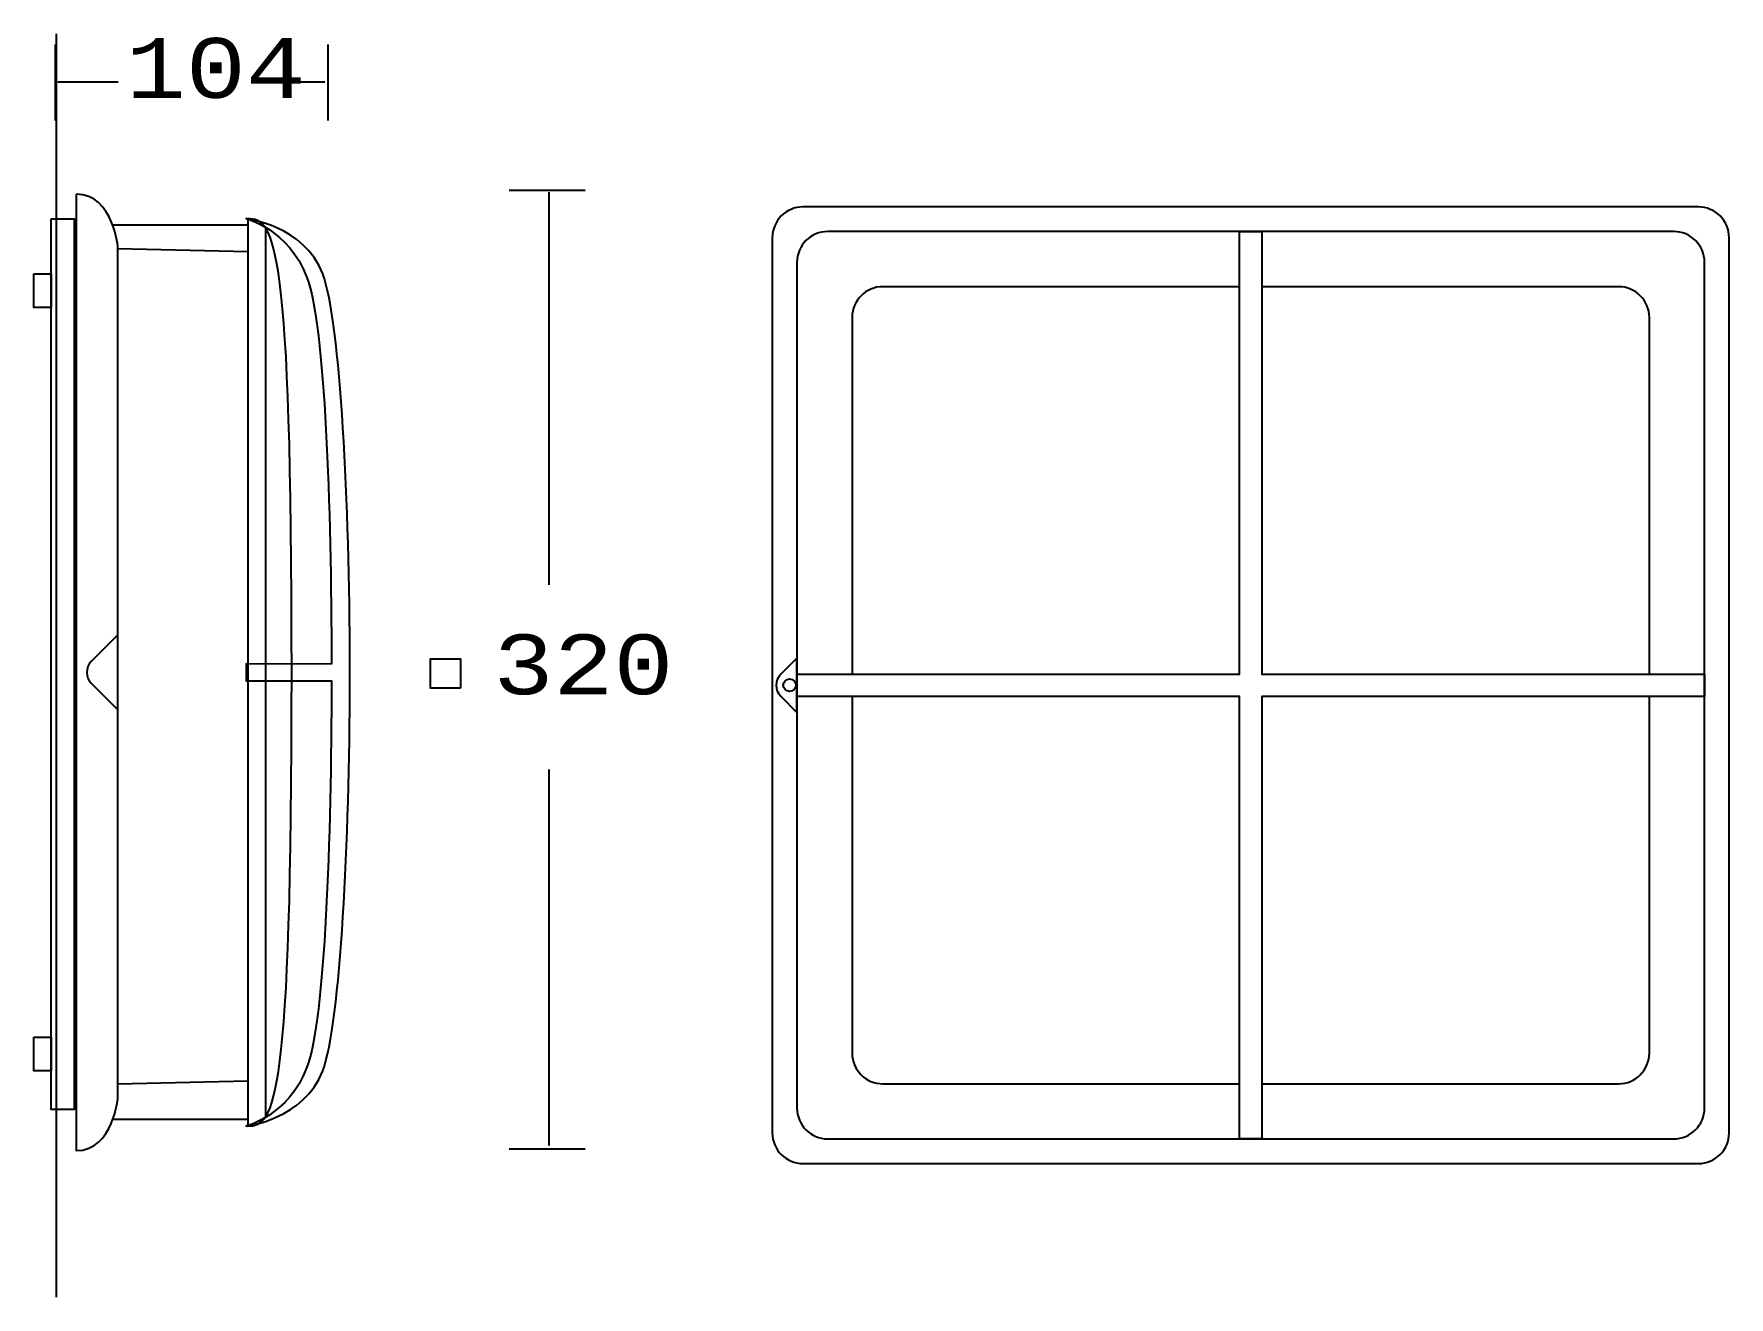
# Model space of a CAD drawing. Extents: x 21 to 225, y 2 to 154.
import ezdxf

# ---------------------------------------------------------------- set-up
doc = ezdxf.new("R2010")
doc.units = 0
doc.layers.add('LIVELLO_1', color=160, linetype='Continuous')
doc.styles.add('STD', font='txt')

# ---------------------------------------------------------------- blocks, each defined once
blk = doc.blocks.new('AI9-BLK1')
at = {"layer": 'LIVELLO_1', "color": 7}
for p, q in [((-89.09, 66.48), (-89.09, 75.63)), ((-89.02, 76.89), (-89.02, -75.15)), ((-56.31, 66.48), (-56.31, 75.63)), ((-81.57, 71.06), (-88.84, 71.06)), ((-56.71, 71.06), (-62.73, 71.06)), ((-34.54, 58.08), (-25.39, 58.08)), ((-29.72, 10.57), (-29.72, 57.84)), ((-66.01, 53.86), (-82.18, 53.86)), ((-29.72, -56.89), (-29.72, -11.63)), ((-66.01, -53.77), (-82.18, -53.77)), ((-34.53, -57.29), (-25.39, -57.29))]:
    blk.add_line(p, q, dxfattribs=at)
for points in [[(-89.63, 54.64), (-86.87, 54.64), (-86.87, -52.57), (-89.63, -52.57)], [(53.36, 53.1), (56.06, 53.1), (56.06, -0.16), (109.3, -0.16), (109.3, -2.86), (56.06, -2.86), (56.06, -56.1), (53.36, -56.1), (53.36, -2.86), (0.1, -2.86), (0.1, -0.16), (53.36, -0.16)], [(-81.59, 51.05), (-65.97, 50.68), (-65.97, -49.14), (-81.59, -49.51)], [(-91.71, 48.01), (-89.63, 48.01), (-89.63, 43.94), (-91.71, 43.94)], [(-40.37, -1.84), (-43.99, -1.84), (-43.99, 1.69), (-40.37, 1.69)], [(-91.71, -43.85), (-89.63, -43.85), (-89.63, -47.92), (-91.71, -47.92)]]:
    blk.add_lwpolyline(points, close=True, dxfattribs=at)
blk.add_lwpolyline([(-63.84, 53.51), (-63.84, 0.04), (-63.84, -53.42)], dxfattribs=at)
blk.add_circle((-0.78, -1.5), 0.755, dxfattribs=at)
for points, knots in [([(-86.61, 57.6), (-82.09, 57.6), (-81.59, 51.05), (-81.59, 51.05), (-81.59, 51.05), (-81.59, 0.04), (-81.59, 0.04), (-81.59, 0.04), (-81.59, -50.96), (-81.59, -50.96), (-81.59, -50.96), (-82.09, -57.52), (-86.61, -57.52), (-86.61, -57.52), (-86.61, -5.55), (-86.61, -5.55), (-86.61, -5.55), (-86.61, 5.64), (-86.61, 5.64), (-86.61, 5.64), (-86.61, 57.6), (-86.61, 57.6)], [0, 0, 0, 0, 1, 1, 1, 2, 2, 2, 3, 3, 3, 4, 4, 4, 5, 5, 5, 6, 6, 6, 7, 7, 7, 7]), ([(0.83, 56.06), (0.83, 56.06), (108.57, 56.06), (108.57, 56.06), (110.61, 56.06), (112.27, 54.4), (112.27, 52.36), (112.27, 52.36), (112.27, -55.38), (112.27, -55.38), (112.27, -57.42), (110.61, -59.07), (108.57, -59.07), (108.57, -59.07), (0.83, -59.07), (0.83, -59.07), (-1.21, -59.07), (-2.86, -57.42), (-2.86, -55.38), (-2.86, -55.38), (-2.86, 52.36), (-2.86, 52.36), (-2.86, 54.4), (-1.21, 56.06), (0.83, 56.06)], [0, 0, 0, 0, 1, 1, 1, 2, 2, 2, 3, 3, 3, 4, 4, 4, 5, 5, 5, 6, 6, 6, 7, 7, 7, 8, 8, 8, 8]), ([(-55.9, 1.05), (-55.93, 19.93), (-56.68, 41.86), (-58.86, 47.58), (-61.07, 53.4), (-66.16, 54.65), (-66.16, 54.65), (-66.16, 54.65), (-59.17, 53.83), (-56.96, 48.01), (-54.78, 42.29), (-53.73, 19.94), (-53.69, 1.06), (-53.69, 1.06), (-53.69, 0.04), (-53.69, 0.04), (-53.69, 0.04), (-53.69, -0.96), (-53.69, -0.96), (-53.73, -19.85), (-54.78, -42.2), (-56.96, -47.92), (-59.17, -53.75), (-66.16, -54.56), (-66.16, -54.56), (-66.16, -54.56), (-61.07, -53.32), (-58.86, -47.49), (-56.68, -41.78), (-55.93, -19.84), (-55.9, -0.96), (-55.9, -0.96), (-66.16, -0.96), (-66.16, -0.96), (-66.16, -0.96), (-66.16, 1.06), (-66.16, 1.06), (-66.16, 1.06), (-55.9, 1.05), (-55.9, 1.05)], [0, 0, 0, 0, 1, 1, 1, 2, 2, 2, 3, 3, 3, 4, 4, 4, 5, 5, 5, 6, 6, 6, 7, 7, 7, 8, 8, 8, 9, 9, 9, 10, 10, 10, 11, 11, 11, 12, 12, 12, 13, 13, 13, 13]), ([(-55.9, 1.05), (-55.93, 19.93), (-56.68, 41.86), (-58.86, 47.58), (-61.07, 53.4), (-66.16, 54.65), (-66.16, 54.65), (-66.16, 54.65), (-59.17, 53.83), (-56.96, 48.01), (-54.78, 42.29), (-53.73, 19.94), (-53.69, 1.06), (-53.69, 1.06), (-53.69, 0.04), (-53.69, 0.04), (-53.69, 0.04), (-53.69, -0.96), (-53.69, -0.96), (-53.73, -19.85), (-54.78, -42.2), (-56.96, -47.92), (-59.17, -53.75), (-66.16, -54.56), (-66.16, -54.56), (-66.16, -54.56), (-61.07, -53.32), (-58.86, -47.49), (-56.68, -41.78), (-55.93, -19.84), (-55.9, -0.96), (-55.9, -0.96), (-66.16, -0.96), (-66.16, -0.96), (-66.16, -0.96), (-66.16, 1.06), (-66.16, 1.06), (-66.16, 1.06), (-55.9, 1.05), (-55.9, 1.05)], [0, 0, 0, 0, 1, 1, 1, 2, 2, 2, 3, 3, 3, 4, 4, 4, 5, 5, 5, 6, 6, 6, 7, 7, 7, 8, 8, 8, 9, 9, 9, 10, 10, 10, 11, 11, 11, 12, 12, 12, 13, 13, 13, 13]), ([(-65.97, 54.64), (-62.7, 54.64), (-60.69, 51.94), (-60.69, 0.04), (-60.69, -51.85), (-62.7, -54.56), (-65.97, -54.56), (-65.97, -54.56), (-65.97, -4.81), (-65.97, -4.81), (-65.97, -4.81), (-65.97, 4.9), (-65.97, 4.9), (-65.97, 4.9), (-65.97, 54.64), (-65.97, 54.64)], [0, 0, 0, 0, 1, 1, 1, 2, 2, 2, 3, 3, 3, 4, 4, 4, 5, 5, 5, 5]), ([(3.81, 53.1), (3.81, 53.1), (105.61, 53.1), (105.61, 53.1), (107.65, 53.1), (109.31, 51.44), (109.31, 49.4), (109.31, 49.4), (109.31, -52.4), (109.31, -52.4), (109.31, -54.45), (107.65, -56.1), (105.61, -56.1), (105.61, -56.1), (3.81, -56.1), (3.81, -56.1), (1.76, -56.1), (0.11, -54.45), (0.11, -52.4), (0.11, -52.4), (0.11, 49.4), (0.11, 49.4), (0.11, 51.44), (1.76, 53.1), (3.81, 53.1)], [0, 0, 0, 0, 1, 1, 1, 2, 2, 2, 3, 3, 3, 4, 4, 4, 5, 5, 5, 6, 6, 6, 7, 7, 7, 8, 8, 8, 8]), ([(10.44, 46.46), (10.44, 46.46), (53.36, 46.46), (53.36, 46.46), (53.36, 46.46), (53.36, -0.16), (53.36, -0.16), (53.36, -0.16), (6.74, -0.16), (6.74, -0.16), (6.74, -0.16), (6.74, 42.76), (6.74, 42.76), (6.74, 44.8), (8.4, 46.46), (10.44, 46.46)], [0, 0, 0, 0, 1, 1, 1, 2, 2, 2, 3, 3, 3, 4, 4, 4, 5, 5, 5, 5]), ([(56.06, 46.46), (56.06, 46.46), (98.97, 46.46), (98.97, 46.46), (101.01, 46.46), (102.67, 44.8), (102.67, 42.76), (102.67, 42.76), (102.67, -0.16), (102.67, -0.16), (102.67, -0.16), (56.06, -0.16), (56.06, -0.16), (56.06, -0.16), (56.06, 46.46), (56.06, 46.46)], [0, 0, 0, 0, 1, 1, 1, 2, 2, 2, 3, 3, 3, 4, 4, 4, 5, 5, 5, 5]), ([(-84.81, 1.35), (-84.81, 1.35), (-81.59, 4.55), (-81.59, 4.55), (-81.59, 4.55), (-81.59, -4.48), (-81.59, -4.48), (-81.59, -4.48), (-84.81, -1.27), (-84.81, -1.27), (-85.53, -0.55), (-85.53, 0.62), (-84.81, 1.35)], [0, 0, 0, 0, 1, 1, 1, 2, 2, 2, 3, 3, 3, 4, 4, 4, 4]), ([(-1.85, -0.19), (-1.85, -0.19), (0.11, 1.76), (0.11, 1.76), (0.11, 1.76), (0.11, -4.77), (0.11, -4.77), (0.11, -4.77), (-1.85, -2.81), (-1.85, -2.81), (-2.57, -2.09), (-2.57, -0.92), (-1.85, -0.19)], [0, 0, 0, 0, 1, 1, 1, 2, 2, 2, 3, 3, 3, 4, 4, 4, 4]), ([(53.36, -49.47), (53.36, -49.47), (10.44, -49.47), (10.44, -49.47), (8.4, -49.47), (6.74, -47.81), (6.74, -45.77), (6.74, -45.77), (6.74, -2.86), (6.74, -2.86), (6.74, -2.86), (53.36, -2.86), (53.36, -2.86), (53.36, -2.86), (53.36, -49.47), (53.36, -49.47)], [0, 0, 0, 0, 1, 1, 1, 2, 2, 2, 3, 3, 3, 4, 4, 4, 5, 5, 5, 5]), ([(102.67, -2.86), (102.67, -2.86), (102.67, -45.77), (102.67, -45.77), (102.67, -47.81), (101.01, -49.47), (98.97, -49.47), (98.97, -49.47), (56.06, -49.47), (56.06, -49.47), (56.06, -49.47), (56.06, -2.86), (56.06, -2.86), (56.06, -2.86), (102.67, -2.86), (102.67, -2.86)], [0, 0, 0, 0, 1, 1, 1, 2, 2, 2, 3, 3, 3, 4, 4, 4, 5, 5, 5, 5])]:
    blk.add_open_spline(points, degree=3, knots=knots, dxfattribs=at)
at = {"layer": 'LIVELLO_1', "color": 7, "char_height": 7.2023, "attachment_point": 1, "style": 'STD'}
for s, insert in [('\\fCourier|b0|i0;\\H7.2023;\\C7;104', (-80.64, 76.39)), ('\\fCourier|b0|i0;\\H7.2023;\\C7;320', (-36.41, 4.61))]:
    blk.add_mtext(s, dxfattribs=dict(at, insert=insert))

msp = doc.modelspace()

# ---------------------------------------------------------------- block references
at = {"layer": 'LIVELLO_1', "color": 7}
msp.add_blockref('AI9-BLK1', (112.518369, 76.865248), dxfattribs=at)

doc.saveas('drawing.dxf')
